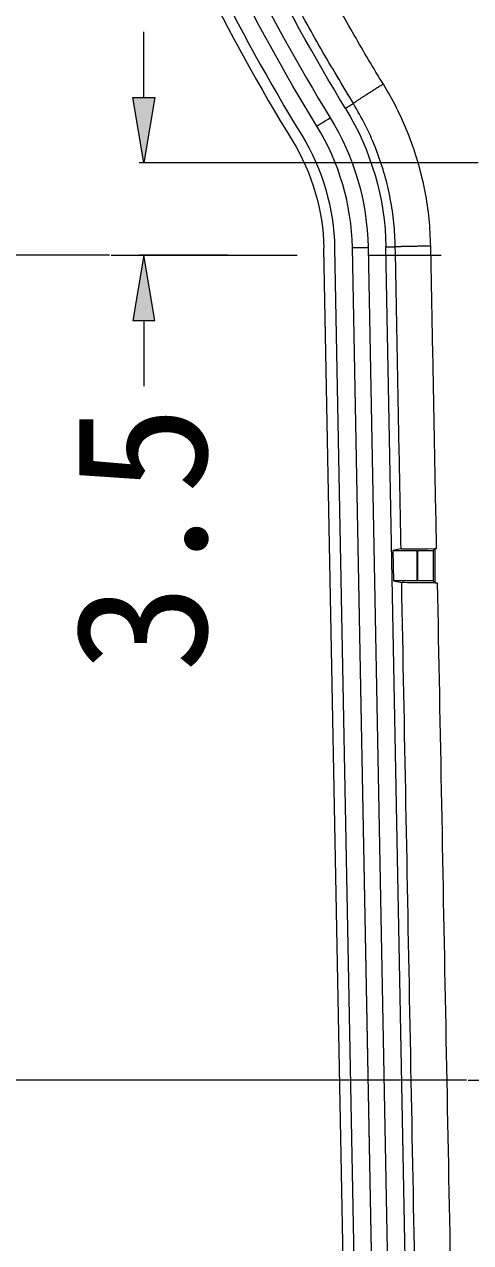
# Model space of a CAD drawing. Header units: inches. Extents: x 0 to 40, y 35.9 to 64.1.
# Drawn here: x 23.859 to 25.006, y 45.382 to 48.512 of the extents above; entities that cross this region are included whole.
import ezdxf

# ---------------------------------------------------------------- set-up
doc = ezdxf.new("R2010")
doc.units = ezdxf.units.IN
doc.header["$MEASUREMENT"] = 0
doc.linetypes.add('AI-Linetype-12', pattern=[1.032687, 0.478297, -0.184797, 0.184797, -0.184797])
doc.linetypes.add('AI-Linetype-40', pattern=[0.319717, 0.14808, -0.057213, 0.057213, -0.057213])
doc.layers.add('2', color=7, linetype='Continuous')

# ---------------------------------------------------------------- blocks, each defined once
blk = doc.blocks.new('block 1919')
at = {"layer": '2', "color": 80, "lineweight": 18, "true_color": 0x3fff00}
blk.add_lwpolyline([(24.7235, 42.9599), (24.6287, 47.9373)], dxfattribs=at)
blk = doc.blocks.new('block 1921')
at = {"layer": '2', "color": 80, "lineweight": 18, "true_color": 0x3fff00}
blk.add_lwpolyline([(24.7968, 42.9599), (24.702, 47.9387)], dxfattribs=at)
blk = doc.blocks.new('block 1927')
at = {"layer": '2', "color": 80, "lineweight": 18, "true_color": 0x3fff00}
blk.add_lwpolyline([(24.6564, 47.9378), (24.7513, 42.9599)], dxfattribs=at)
blk = doc.blocks.new('block 1957')
at = {"layer": '2', "color": 7, "lineweight": 18, "true_color": 0xffffff}
blk.add_lwpolyline([(24.8689, 47.0821), (24.8689, 47.1603)], dxfattribs=at)
blk = doc.blocks.new('block 2016')
at = {"layer": '2', "color": 7, "lineweight": 18, "true_color": 0xffffff}
blk.add_lwpolyline([(24.9097, 47.0825), (24.8695, 47.0825)], dxfattribs=at)
blk = doc.blocks.new('block 2036')
at = {"layer": '2', "color": 7, "lineweight": 18, "true_color": 0xffffff}
blk.add_lwpolyline([(24.9097, 47.1599), (24.9097, 47.0825)], dxfattribs=at)
blk = doc.blocks.new('block 2038')
at = {"layer": '2', "color": 7, "lineweight": 18, "true_color": 0xffffff}
blk.add_lwpolyline([(24.8689, 47.0821), (24.8074, 47.0821)], dxfattribs=at)
blk = doc.blocks.new('block 2045')
at = {"layer": '2', "color": 7, "lineweight": 18, "true_color": 0xffffff}
blk.add_lwpolyline([(24.8695, 47.1599), (24.9097, 47.1599)], dxfattribs=at)
blk = doc.blocks.new('block 2049')
at = {"layer": '2', "color": 7, "lineweight": 18, "true_color": 0xffffff}
blk.add_lwpolyline([(24.8074, 47.0821), (24.8288, 47.0778)], dxfattribs=at)
blk = doc.blocks.new('block 2050')
at = {"layer": '2', "color": 7, "lineweight": 18, "true_color": 0xffffff}
blk.add_lwpolyline([(24.806, 47.1603), (24.8689, 47.1603)], dxfattribs=at)
blk = doc.blocks.new('block 2059')
at = {"layer": '2', "color": 7, "lineweight": 18, "true_color": 0xffffff}
blk.add_lwpolyline([(24.9148, 47.0773), (24.9148, 47.165)], dxfattribs=at)
blk = doc.blocks.new('block 2071')
at = {"layer": '2', "color": 7, "lineweight": 18, "true_color": 0xffffff}
blk.add_lwpolyline([(24.8695, 47.0825), (24.8689, 47.0821)], dxfattribs=at)
blk = doc.blocks.new('block 2085')
at = {"layer": '2', "color": 7, "lineweight": 18, "true_color": 0xffffff}
blk.add_lwpolyline([(24.806, 47.1603), (24.8074, 47.0821)], dxfattribs=at)
blk = doc.blocks.new('block 2105')
at = {"layer": '2', "color": 7, "lineweight": 18, "true_color": 0xffffff}
blk.add_lwpolyline([(24.7423, 47.9395), (24.838, 42.9183)], dxfattribs=at)
blk = doc.blocks.new('block 2116')
at = {"layer": '2', "color": 7, "lineweight": 18, "true_color": 0xffffff}
blk.add_lwpolyline([(24.7976, 42.9176), (24.702, 47.9387)], dxfattribs=at)
blk = doc.blocks.new('block 2153')
at = {"layer": '2', "color": 7, "lineweight": 18, "true_color": 0xffffff}
blk.add_lwpolyline([(24.8841, 42.9192), (24.7884, 47.9404)], dxfattribs=at)
blk = doc.blocks.new('block 2154')
at = {"layer": '2', "color": 7, "lineweight": 18, "true_color": 0xffffff}
blk.add_lwpolyline([(24.8272, 47.1645), (24.806, 47.1603)], dxfattribs=at)
blk = doc.blocks.new('block 2156')
at = {"layer": '2', "color": 7, "lineweight": 18, "true_color": 0xffffff}
blk.add_lwpolyline([(24.8695, 47.1599), (24.8695, 47.0825)], dxfattribs=at)
blk = doc.blocks.new('block 2157')
at = {"layer": '2', "color": 7, "lineweight": 18, "true_color": 0xffffff}
blk.add_lwpolyline([(24.8689, 47.1603), (24.8695, 47.1599)], dxfattribs=at)
blk = doc.blocks.new('block 2162')
at = {"layer": '2', "color": 7, "lineweight": 18, "true_color": 0xffffff}
blk.add_lwpolyline([(24.9148, 47.0773), (24.9097, 47.0825)], dxfattribs=at)
blk = doc.blocks.new('block 2163')
at = {"layer": '2', "color": 7, "lineweight": 18, "true_color": 0xffffff}
blk.add_lwpolyline([(24.9097, 47.1599), (24.9148, 47.165)], dxfattribs=at)
blk = doc.blocks.new('block 2290')
at = {"layer": '2', "color": 80, "lineweight": 18, "true_color": 0x3fff00}
blk.add_open_spline([(24.1188, 49.0802), (24.2359, 48.7789), (24.3796, 48.4887), (24.5482, 48.213)], degree=3, dxfattribs=at)
blk = doc.blocks.new('block 2291')
at = {"layer": '2', "color": 80, "lineweight": 18, "true_color": 0x3fff00}
blk.add_open_spline([(24.5482, 48.213), (24.599, 48.1299), (24.6268, 48.0347), (24.6287, 47.9373)], degree=3, dxfattribs=at)
blk = doc.blocks.new('block 2292')
at = {"layer": '2', "color": 80, "lineweight": 18, "true_color": 0x3fff00}
blk.add_open_spline([(24.5719, 48.2275), (24.6253, 48.1402), (24.6545, 48.0402), (24.6564, 47.9378)], degree=3, dxfattribs=at)
blk = doc.blocks.new('block 2293')
at = {"layer": '2', "color": 80, "lineweight": 18, "true_color": 0x3fff00}
blk.add_open_spline([(24.1447, 49.0903), (24.2612, 48.7905), (24.4042, 48.5018), (24.5719, 48.2275)], degree=3, dxfattribs=at)
blk = doc.blocks.new('block 2328')
at = {"layer": '2', "color": 7, "lineweight": 18, "true_color": 0xffffff}
blk.add_open_spline([(24.6845, 48.2963), (24.7502, 48.189), (24.786, 48.0661), (24.7884, 47.9404)], degree=3, dxfattribs=at)
blk = doc.blocks.new('block 2353')
at = {"layer": '2', "color": 7, "lineweight": 18, "true_color": 0xffffff}
blk.add_open_spline([(24.6107, 48.2512), (24.4444, 48.5232), (24.3026, 48.8095), (24.1871, 49.1067)], degree=3, dxfattribs=at)
blk = doc.blocks.new('block 2355')
at = {"layer": '2', "color": 7, "lineweight": 18, "true_color": 0xffffff}
blk.add_open_spline([(24.6452, 48.2723), (24.7066, 48.172), (24.7401, 48.0571), (24.7423, 47.9395)], degree=3, dxfattribs=at)
blk = doc.blocks.new('block 2356')
at = {"layer": '2', "color": 7, "lineweight": 18, "true_color": 0xffffff}
blk.add_open_spline([(24.2248, 49.1213), (24.3394, 48.8264), (24.4801, 48.5423), (24.6452, 48.2723)], degree=3, dxfattribs=at)
blk = doc.blocks.new('block 2363')
at = {"layer": '2', "color": 7, "lineweight": 18, "true_color": 0xffffff}
blk.add_open_spline([(24.6845, 48.2963), (24.5208, 48.564), (24.3814, 48.8457), (24.2677, 49.1381)], degree=3, dxfattribs=at)
blk = doc.blocks.new('block 2402')
at = {"layer": '2', "color": 7, "lineweight": 18, "true_color": 0xffffff}
blk.add_open_spline([(24.702, 47.9387), (24.6999, 48.0492), (24.6684, 48.157), (24.6107, 48.2512)], degree=3, dxfattribs=at)
blk = doc.blocks.new('block 2410')
at = {"layer": '2', "color": 7, "lineweight": 18, "true_color": 0xffffff}
blk.add_open_spline([(24.8272, 47.1645), (24.8284, 47.1648), (24.8661, 47.165), (24.9148, 47.165)], degree=3, dxfattribs=at)
blk = doc.blocks.new('block 2427')
at = {"layer": '2', "color": 7, "lineweight": 18, "true_color": 0xffffff}
blk.add_open_spline([(24.6107, 48.2512), (24.6107, 48.2512), (24.6262, 48.2607), (24.6452, 48.2723)], degree=3, dxfattribs=at)
blk = doc.blocks.new('block 2440')
at = {"layer": '2', "color": 7, "lineweight": 18, "true_color": 0xffffff}
blk.add_open_spline([(24.9148, 47.0773), (24.8669, 47.0774), (24.8301, 47.0776), (24.8288, 47.0778)], degree=3, dxfattribs=at)
blk = doc.blocks.new('block 2553')
at = {"layer": '2', "color": 7, "lineweight": 18, "true_color": 0xffffff}
blk.add_lwpolyline([(24.8124, 47.9408), (24.812, 47.9486), (24.8116, 47.9563), (24.8113, 47.9641), (24.8109, 47.9718), (24.8104, 47.9796), (24.8099, 47.9873), (24.8092, 47.995), (24.8085, 48.0028), (24.8078, 48.0105), (24.8068, 48.0182), (24.8059, 48.0259), (24.8048, 48.0336), (24.8036, 48.0412), (24.8023, 48.0489), (24.8009, 48.0565), (24.7995, 48.0641), (24.798, 48.0718), (24.7964, 48.0793), (24.7948, 48.0869), (24.793, 48.0945), (24.7912, 48.102), (24.7893, 48.1096), (24.7873, 48.1171), (24.7853, 48.1245), (24.7831, 48.132), (24.7809, 48.1394), (24.7786, 48.1468), (24.7762, 48.1542), (24.7738, 48.1616), (24.7713, 48.1689), (24.7687, 48.1762), (24.766, 48.1835), (24.7632, 48.1908), (24.7604, 48.198), (24.7575, 48.2052), (24.7545, 48.2124), (24.7515, 48.2195), (24.7483, 48.2266), (24.7451, 48.2336), (24.7418, 48.2406), (24.7384, 48.2476), (24.7349, 48.2546), (24.7314, 48.2614), (24.7277, 48.2683), (24.724, 48.2751), (24.7202, 48.2818), (24.7164, 48.2886), (24.7126, 48.2953), (24.7087, 48.3021), (24.7048, 48.3088)], dxfattribs=at)
blk = doc.blocks.new('block 2569')
at = {"layer": '2', "color": 7, "lineweight": 18, "true_color": 0xffffff}
blk.add_open_spline([(24.7816, 48.3588), (24.7816, 48.3588), (24.7794, 48.3574), (24.7794, 48.3574), (24.7794, 48.3574), (24.7771, 48.356), (24.7771, 48.356), (24.7771, 48.356), (24.7748, 48.3546), (24.7748, 48.3546), (24.7748, 48.3546), (24.7725, 48.3532), (24.7725, 48.3532), (24.7725, 48.3532), (24.7702, 48.3518), (24.7702, 48.3518), (24.7702, 48.3518), (24.7679, 48.3504), (24.7679, 48.3504), (24.7679, 48.3504), (24.7656, 48.3489), (24.7656, 48.3489), (24.7656, 48.3489), (24.7633, 48.3475), (24.7633, 48.3475), (24.7633, 48.3475), (24.761, 48.3461), (24.761, 48.3461), (24.761, 48.3461), (24.7587, 48.3446), (24.7587, 48.3446), (24.7587, 48.3446), (24.7564, 48.3432), (24.7564, 48.3432), (24.7564, 48.3432), (24.7541, 48.3418), (24.7541, 48.3418), (24.7541, 48.3418), (24.7519, 48.3403), (24.7519, 48.3403), (24.7519, 48.3403), (24.7497, 48.3389), (24.7497, 48.3389), (24.7497, 48.3389), (24.7474, 48.3375), (24.7474, 48.3375), (24.7474, 48.3375), (24.7453, 48.3361), (24.7453, 48.3361), (24.7453, 48.3361), (24.7431, 48.3348), (24.7431, 48.3348), (24.7431, 48.3348), (24.741, 48.3334), (24.741, 48.3334), (24.741, 48.3334), (24.7389, 48.3321), (24.7389, 48.3321), (24.7389, 48.3321), (24.7368, 48.3308), (24.7368, 48.3308), (24.7368, 48.3308), (24.7348, 48.3295), (24.7348, 48.3295), (24.7348, 48.3295), (24.7329, 48.3282), (24.7329, 48.3282), (24.7329, 48.3282), (24.731, 48.327), (24.731, 48.327), (24.731, 48.327), (24.7291, 48.3258), (24.7291, 48.3258), (24.7291, 48.3258), (24.7273, 48.3246), (24.7273, 48.3246), (24.7273, 48.3246), (24.7256, 48.3235), (24.7256, 48.3235), (24.7256, 48.3235), (24.7239, 48.3224), (24.7239, 48.3224), (24.7239, 48.3224), (24.7223, 48.3213), (24.7223, 48.3213), (24.7223, 48.3213), (24.7208, 48.3203), (24.7208, 48.3203), (24.7208, 48.3203), (24.7193, 48.3194), (24.7193, 48.3194), (24.7193, 48.3194), (24.7179, 48.3184), (24.7179, 48.3184), (24.7179, 48.3184), (24.7166, 48.3175), (24.7166, 48.3175), (24.7166, 48.3175), (24.7153, 48.3167), (24.7153, 48.3167), (24.7153, 48.3167), (24.7142, 48.3159), (24.7142, 48.3159), (24.7142, 48.3159), (24.713, 48.3151), (24.713, 48.3151), (24.713, 48.3151), (24.712, 48.3144), (24.712, 48.3144), (24.712, 48.3144), (24.711, 48.3137), (24.711, 48.3137), (24.711, 48.3137), (24.7101, 48.3131), (24.7101, 48.3131), (24.7101, 48.3131), (24.7093, 48.3125), (24.7093, 48.3125), (24.7093, 48.3125), (24.7085, 48.3119), (24.7085, 48.3119), (24.7085, 48.3119), (24.7078, 48.3114), (24.7078, 48.3114), (24.7078, 48.3114), (24.7072, 48.311), (24.7072, 48.311), (24.7072, 48.311), (24.7067, 48.3105), (24.7067, 48.3105), (24.7067, 48.3105), (24.7062, 48.3102), (24.7062, 48.3102), (24.7062, 48.3102), (24.7058, 48.3098), (24.7058, 48.3098), (24.7058, 48.3098), (24.7055, 48.3095), (24.7055, 48.3095), (24.7055, 48.3095), (24.7052, 48.3093), (24.7052, 48.3093), (24.7052, 48.3093), (24.705, 48.3091), (24.705, 48.3091), (24.7049, 48.3089), (24.7048, 48.3088), (24.7048, 48.3088)], degree=3, knots=[0, 0, 0, 0, 1, 1, 1, 2, 2, 2, 3, 3, 3, 4, 4, 4, 5, 5, 5, 6, 6, 6, 7, 7, 7, 8, 8, 8, 9, 9, 9, 10, 10, 10, 11, 11, 11, 12, 12, 12, 13, 13, 13, 14, 14, 14, 15, 15, 15, 16, 16, 16, 17, 17, 17, 18, 18, 18, 19, 19, 19, 20, 20, 20, 21, 21, 21, 22, 22, 22, 23, 23, 23, 24, 24, 24, 25, 25, 25, 26, 26, 26, 27, 27, 27, 28, 28, 28, 29, 29, 29, 30, 30, 30, 31, 31, 31, 32, 32, 32, 33, 33, 33, 34, 34, 34, 35, 35, 35, 36, 36, 36, 37, 37, 37, 38, 38, 38, 39, 39, 39, 40, 40, 40, 41, 41, 41, 42, 42, 42, 43, 43, 43, 44, 44, 44, 45, 45, 45, 46, 46, 46, 47, 47, 47, 48, 48, 48, 49, 49, 49, 49], dxfattribs=at)
blk = doc.blocks.new('block 2611')
at = {"layer": '2', "color": 7, "lineweight": 18, "true_color": 0xffffff}
blk.add_open_spline([(24.9148, 47.0773), (24.9149, 47.0773), (24.915, 47.0773), (24.915, 47.0773), (24.9151, 47.0773), (24.9152, 47.0773), (24.9152, 47.0773), (24.9153, 47.0773), (24.9154, 47.0773), (24.9154, 47.0773), (24.9155, 47.0773), (24.9156, 47.0773), (24.9156, 47.0773), (24.9158, 47.0773), (24.9159, 47.0773), (24.9159, 47.0773), (24.916, 47.0773), (24.9161, 47.0773), (24.9161, 47.0773), (24.9162, 47.0773), (24.9163, 47.0773), (24.9163, 47.0773), (24.9164, 47.0773), (24.9165, 47.0773), (24.9165, 47.0773), (24.9166, 47.0773), (24.9167, 47.0773), (24.9167, 47.0773), (24.9168, 47.0773), (24.9169, 47.0773), (24.9169, 47.0773), (24.917, 47.0773), (24.9171, 47.0773), (24.9171, 47.0773), (24.9172, 47.0773), (24.9173, 47.0773), (24.9173, 47.0773), (24.9174, 47.0773), (24.9175, 47.0773), (24.9175, 47.0773), (24.9177, 47.0773), (24.9178, 47.0773), (24.9178, 47.0773), (24.9179, 47.0773), (24.918, 47.0773), (24.918, 47.0773), (24.9181, 47.0773), (24.9182, 47.0773), (24.9182, 47.0773), (24.9183, 47.0773), (24.9184, 47.0773), (24.9184, 47.0773), (24.9185, 47.0773), (24.9186, 47.0773), (24.9186, 47.0773), (24.9187, 47.0773), (24.9188, 47.0773), (24.9188, 47.0773), (24.9189, 47.0773), (24.919, 47.0773), (24.919, 47.0773), (24.9191, 47.0773), (24.9192, 47.0773), (24.9192, 47.0773), (24.9193, 47.0773), (24.9194, 47.0773), (24.9194, 47.0773), (24.9195, 47.0773), (24.9197, 47.0773), (24.9197, 47.0773), (24.9198, 47.0773), (24.9199, 47.0773), (24.9199, 47.0773), (24.92, 47.0773), (24.9201, 47.0773), (24.9201, 47.0773)], degree=3, knots=[0, 0, 0, 0, 1, 1, 1, 2, 2, 2, 3, 3, 3, 4, 4, 4, 5, 5, 5, 6, 6, 6, 7, 7, 7, 8, 8, 8, 9, 9, 9, 10, 10, 10, 11, 11, 11, 12, 12, 12, 13, 13, 13, 14, 14, 14, 15, 15, 15, 16, 16, 16, 17, 17, 17, 18, 18, 18, 19, 19, 19, 20, 20, 20, 21, 21, 21, 22, 22, 22, 23, 23, 23, 24, 24, 24, 25, 25, 25, 25], dxfattribs=at)
blk = doc.blocks.new('block 2646')
at = {"layer": '2', "color": 7, "lineweight": 18, "true_color": 0xffffff}
blk.add_lwpolyline([(24.7884, 47.9404), (24.7889, 47.9404), (24.7894, 47.9404), (24.7898, 47.9404), (24.7903, 47.9404), (24.7908, 47.9404), (24.7913, 47.9404), (24.7918, 47.9404), (24.7923, 47.9404), (24.7927, 47.9404), (24.7932, 47.9404), (24.7937, 47.9405), (24.7941, 47.9405), (24.7946, 47.9405), (24.7951, 47.9405), (24.7956, 47.9405), (24.7961, 47.9405), (24.7966, 47.9405), (24.797, 47.9405), (24.7975, 47.9405), (24.798, 47.9405), (24.7985, 47.9405), (24.799, 47.9406), (24.7995, 47.9406), (24.7999, 47.9406), (24.8004, 47.9406), (24.8009, 47.9406), (24.8013, 47.9406), (24.8018, 47.9406), (24.8023, 47.9406), (24.8028, 47.9406), (24.8033, 47.9406), (24.8038, 47.9406), (24.8042, 47.9407), (24.8047, 47.9407), (24.8052, 47.9407), (24.8057, 47.9407), (24.8061, 47.9407), (24.8066, 47.9407), (24.8071, 47.9407), (24.8076, 47.9407), (24.8081, 47.9407), (24.8085, 47.9407), (24.809, 47.9407), (24.8095, 47.9408), (24.81, 47.9408), (24.8104, 47.9408), (24.8109, 47.9408), (24.8114, 47.9408), (24.8119, 47.9408), (24.8124, 47.9408)], dxfattribs=at)
blk = doc.blocks.new('block 2647')
at = {"layer": '2', "color": 7, "lineweight": 18, "true_color": 0xffffff}
blk.add_lwpolyline([(24.8272, 47.1645), (24.8269, 47.1801), (24.8266, 47.1956), (24.8263, 47.2111), (24.826, 47.2266), (24.8257, 47.2422), (24.8254, 47.2577), (24.8251, 47.2732), (24.8248, 47.2888), (24.8245, 47.3043), (24.8242, 47.3198), (24.8239, 47.3353), (24.8236, 47.3508), (24.8233, 47.3664), (24.823, 47.3819), (24.8227, 47.3974), (24.8224, 47.413), (24.8222, 47.4285), (24.8218, 47.444), (24.8215, 47.4595), (24.8213, 47.4751), (24.8209, 47.4906), (24.8207, 47.5061), (24.8204, 47.5216), (24.8201, 47.5372), (24.8198, 47.5527), (24.8195, 47.5682), (24.8192, 47.5837), (24.8189, 47.5993), (24.8186, 47.6148), (24.8183, 47.6303), (24.818, 47.6458), (24.8177, 47.6614), (24.8174, 47.6769), (24.8171, 47.6924), (24.8168, 47.7079), (24.8165, 47.7235), (24.8162, 47.739), (24.8159, 47.7545), (24.8156, 47.77), (24.8153, 47.7856), (24.815, 47.8011), (24.8147, 47.8166), (24.8144, 47.8322), (24.8142, 47.8477), (24.8139, 47.8632), (24.8136, 47.8787), (24.8133, 47.8942), (24.813, 47.9098), (24.8127, 47.9253), (24.8124, 47.9408)], dxfattribs=at)
blk = doc.blocks.new('block 2649')
at = {"layer": '2', "color": 7, "lineweight": 18, "true_color": 0xffffff}
blk.add_lwpolyline([(24.7816, 48.3588), (24.7768, 48.3666), (24.7721, 48.3744), (24.7673, 48.3822), (24.7626, 48.39), (24.7578, 48.3979), (24.7531, 48.4057), (24.7484, 48.4135), (24.7438, 48.4214), (24.7391, 48.4293), (24.7344, 48.4371), (24.7298, 48.445), (24.7252, 48.4529), (24.7206, 48.4608), (24.716, 48.4687), (24.7114, 48.4766), (24.7068, 48.4845), (24.7023, 48.4924), (24.6977, 48.5004), (24.6932, 48.5083), (24.6887, 48.5163), (24.6842, 48.5242), (24.6797, 48.5322), (24.6753, 48.5402), (24.6708, 48.5481), (24.6663, 48.5561), (24.6619, 48.5641), (24.6575, 48.5722), (24.6531, 48.5802), (24.6487, 48.5882), (24.6444, 48.5962), (24.64, 48.6042), (24.6357, 48.6123), (24.6313, 48.6204), (24.627, 48.6284), (24.6227, 48.6365), (24.6184, 48.6445), (24.6142, 48.6526), (24.6099, 48.6607), (24.6057, 48.6688), (24.6015, 48.6769), (24.5972, 48.6851), (24.593, 48.6932), (24.5889, 48.7013), (24.5847, 48.7094), (24.5805, 48.7176), (24.5764, 48.7257), (24.5723, 48.7339), (24.5681, 48.742), (24.564, 48.7502), (24.56, 48.7584)], dxfattribs=at)
blk = doc.blocks.new('block 2655')
at = {"layer": '2', "color": 7, "lineweight": 18, "true_color": 0xffffff}
blk.add_lwpolyline([(24.8628, 45.2974), (24.8621, 45.333), (24.8614, 45.3686), (24.8607, 45.4042), (24.8601, 45.4398), (24.8594, 45.4755), (24.8587, 45.5111), (24.858, 45.5467), (24.8574, 45.5823), (24.8567, 45.6179), (24.856, 45.6535), (24.8553, 45.6891), (24.8546, 45.7247), (24.854, 45.7603), (24.8533, 45.7959), (24.8526, 45.8315), (24.8519, 45.8671), (24.8512, 45.9028), (24.8506, 45.9384), (24.8499, 45.974), (24.8492, 46.0096), (24.8485, 46.0452), (24.8479, 46.0808), (24.8472, 46.1164), (24.8465, 46.152), (24.8458, 46.1876), (24.8451, 46.2232), (24.8444, 46.2588), (24.8438, 46.2944), (24.8431, 46.3301), (24.8424, 46.3656), (24.8417, 46.4013), (24.8411, 46.4369), (24.8404, 46.4725), (24.8397, 46.5081), (24.839, 46.5437), (24.8383, 46.5793), (24.8377, 46.6149), (24.837, 46.6505), (24.8363, 46.6861), (24.8356, 46.7217), (24.8349, 46.7574), (24.8342, 46.7929), (24.8336, 46.8286), (24.8329, 46.8642), (24.8322, 46.8998), (24.8316, 46.9354), (24.8309, 46.971), (24.8302, 47.0066), (24.8295, 47.0422), (24.8288, 47.0778)], dxfattribs=at)
blk = doc.blocks.new('block 2677')
at = {"layer": '2', "color": 7, "lineweight": 18, "true_color": 0xffffff}
blk.add_lwpolyline([(24.9201, 47.0773), (24.9208, 47.0417), (24.9214, 47.0062), (24.9221, 46.9706), (24.9228, 46.935), (24.9235, 46.8994), (24.9242, 46.8638), (24.9249, 46.8282), (24.9255, 46.7926), (24.9262, 46.757), (24.9269, 46.7215), (24.9275, 46.6859), (24.9282, 46.6503), (24.9289, 46.6147), (24.9296, 46.5791), (24.9303, 46.5435), (24.931, 46.5079), (24.9316, 46.4723), (24.9323, 46.4367), (24.933, 46.4012), (24.9337, 46.3655), (24.9344, 46.33), (24.935, 46.2944), (24.9357, 46.2588), (24.9364, 46.2232), (24.937, 46.1876), (24.9377, 46.152), (24.9384, 46.1164), (24.9391, 46.0808), (24.9398, 46.0453), (24.9405, 46.0097), (24.9411, 45.9741), (24.9418, 45.9385), (24.9425, 45.9029), (24.9432, 45.8673), (24.9439, 45.8317), (24.9445, 45.7961), (24.9452, 45.7605), (24.9459, 45.725), (24.9466, 45.6894), (24.9472, 45.6538), (24.9479, 45.6182), (24.9486, 45.5826), (24.9493, 45.547), (24.95, 45.5114), (24.9507, 45.4758), (24.9513, 45.4403), (24.952, 45.4047), (24.9527, 45.3691), (24.9534, 45.3335), (24.954, 45.2979)], dxfattribs=at)
blk = doc.blocks.new('block 2678')
at = {"layer": '2', "color": 7, "lineweight": 18, "true_color": 0xffffff}
blk.add_lwpolyline([(24.9035, 47.9426), (24.9031, 47.9514), (24.9027, 47.9602), (24.9023, 47.969), (24.9019, 47.9777), (24.9013, 47.9865), (24.9007, 47.9952), (24.9, 48.004), (24.8992, 48.0127), (24.8983, 48.0214), (24.8973, 48.0301), (24.8961, 48.0389), (24.8948, 48.0475), (24.8935, 48.0562), (24.8921, 48.0649), (24.8905, 48.0735), (24.8889, 48.0822), (24.8872, 48.0908), (24.8854, 48.0994), (24.8835, 48.1079), (24.8816, 48.1165), (24.8795, 48.125), (24.8774, 48.1335), (24.8751, 48.142), (24.8728, 48.1505), (24.8704, 48.1589), (24.8679, 48.1673), (24.8653, 48.1757), (24.8626, 48.184), (24.8598, 48.1924), (24.8569, 48.2007), (24.854, 48.2089), (24.8509, 48.2171), (24.8478, 48.2253), (24.8445, 48.2335), (24.8412, 48.2416), (24.8379, 48.2497), (24.8344, 48.2578), (24.8308, 48.2658), (24.8272, 48.2738), (24.8235, 48.2818), (24.8197, 48.2897), (24.8158, 48.2975), (24.8118, 48.3053), (24.8077, 48.3131), (24.8034, 48.3208), (24.7992, 48.3284), (24.7948, 48.3361), (24.7905, 48.3436), (24.786, 48.3512), (24.7816, 48.3588)], dxfattribs=at)
blk = doc.blocks.new('block 2707')
at = {"layer": '2', "color": 7, "lineweight": 18, "true_color": 0xffffff}
blk.add_open_spline([(24.702, 47.9387), (24.7021, 47.9387), (24.7022, 47.9387), (24.7022, 47.9387), (24.7023, 47.9387), (24.7025, 47.9387), (24.7025, 47.9387), (24.7025, 47.9387), (24.7027, 47.9387), (24.7027, 47.9387), (24.7027, 47.9387), (24.703, 47.9387), (24.703, 47.9387), (24.703, 47.9387), (24.7034, 47.9387), (24.7034, 47.9387), (24.7034, 47.9387), (24.7037, 47.9387), (24.7037, 47.9387), (24.7037, 47.9387), (24.7041, 47.9388), (24.7041, 47.9388), (24.7041, 47.9388), (24.7046, 47.9388), (24.7046, 47.9388), (24.7046, 47.9388), (24.705, 47.9388), (24.705, 47.9388), (24.705, 47.9388), (24.7055, 47.9388), (24.7055, 47.9388), (24.7055, 47.9388), (24.7061, 47.9388), (24.7061, 47.9388), (24.7061, 47.9388), (24.7067, 47.9388), (24.7067, 47.9388), (24.7067, 47.9388), (24.7073, 47.9388), (24.7073, 47.9388), (24.7073, 47.9388), (24.7079, 47.9388), (24.7079, 47.9388), (24.7079, 47.9388), (24.7086, 47.9388), (24.7086, 47.9388), (24.7086, 47.9388), (24.7093, 47.9388), (24.7093, 47.9388), (24.7093, 47.9388), (24.7101, 47.9389), (24.7101, 47.9389), (24.7101, 47.9389), (24.7108, 47.9389), (24.7108, 47.9389), (24.7108, 47.9389), (24.7116, 47.9389), (24.7116, 47.9389), (24.7116, 47.9389), (24.7125, 47.9389), (24.7125, 47.9389), (24.7125, 47.9389), (24.7133, 47.9389), (24.7133, 47.9389), (24.7133, 47.9389), (24.7142, 47.939), (24.7142, 47.939), (24.7142, 47.939), (24.7151, 47.939), (24.7151, 47.939), (24.7151, 47.939), (24.716, 47.939), (24.716, 47.939), (24.716, 47.939), (24.717, 47.939), (24.717, 47.939), (24.717, 47.939), (24.718, 47.939), (24.718, 47.939), (24.718, 47.939), (24.719, 47.9391), (24.719, 47.9391), (24.719, 47.9391), (24.72, 47.9391), (24.72, 47.9391), (24.72, 47.9391), (24.721, 47.9391), (24.721, 47.9391), (24.721, 47.9391), (24.7221, 47.9391), (24.7221, 47.9391), (24.7221, 47.9391), (24.7232, 47.9391), (24.7232, 47.9391), (24.7232, 47.9391), (24.7243, 47.9392), (24.7243, 47.9392), (24.7243, 47.9392), (24.7254, 47.9392), (24.7254, 47.9392), (24.7254, 47.9392), (24.7265, 47.9392), (24.7265, 47.9392), (24.7265, 47.9392), (24.7277, 47.9392), (24.7277, 47.9392), (24.7277, 47.9392), (24.7288, 47.9392), (24.7288, 47.9392), (24.7288, 47.9392), (24.73, 47.9393), (24.73, 47.9393), (24.73, 47.9393), (24.7312, 47.9393), (24.7312, 47.9393), (24.7312, 47.9393), (24.7324, 47.9393), (24.7324, 47.9393), (24.7324, 47.9393), (24.7336, 47.9393), (24.7336, 47.9393), (24.7336, 47.9393), (24.7348, 47.9393), (24.7348, 47.9393), (24.7348, 47.9393), (24.7361, 47.9394), (24.7361, 47.9394), (24.7361, 47.9394), (24.7373, 47.9394), (24.7373, 47.9394), (24.7373, 47.9394), (24.7385, 47.9394), (24.7385, 47.9394), (24.7385, 47.9394), (24.7398, 47.9394), (24.7398, 47.9394), (24.7398, 47.9394), (24.7411, 47.9395), (24.7411, 47.9395), (24.7411, 47.9395), (24.7423, 47.9395), (24.7423, 47.9395)], degree=3, knots=[0, 0, 0, 0, 1, 1, 1, 2, 2, 2, 3, 3, 3, 4, 4, 4, 5, 5, 5, 6, 6, 6, 7, 7, 7, 8, 8, 8, 9, 9, 9, 10, 10, 10, 11, 11, 11, 12, 12, 12, 13, 13, 13, 14, 14, 14, 15, 15, 15, 16, 16, 16, 17, 17, 17, 18, 18, 18, 19, 19, 19, 20, 20, 20, 21, 21, 21, 22, 22, 22, 23, 23, 23, 24, 24, 24, 25, 25, 25, 26, 26, 26, 27, 27, 27, 28, 28, 28, 29, 29, 29, 30, 30, 30, 31, 31, 31, 32, 32, 32, 33, 33, 33, 34, 34, 34, 35, 35, 35, 36, 36, 36, 37, 37, 37, 38, 38, 38, 39, 39, 39, 40, 40, 40, 41, 41, 41, 42, 42, 42, 43, 43, 43, 44, 44, 44, 45, 45, 45, 46, 46, 46, 47, 47, 47, 47], dxfattribs=at)
blk = doc.blocks.new('block 2741')
at = {"layer": '2', "color": 7, "lineweight": 18, "true_color": 0xffffff}
blk.add_open_spline([(24.9148, 47.165), (24.9149, 47.165), (24.915, 47.165), (24.915, 47.165), (24.9151, 47.165), (24.9152, 47.165), (24.9152, 47.165), (24.9154, 47.165), (24.9154, 47.165), (24.9154, 47.165), (24.9156, 47.165), (24.9157, 47.165), (24.9157, 47.165), (24.9158, 47.165), (24.9159, 47.165), (24.9159, 47.165), (24.916, 47.165), (24.9161, 47.165), (24.9161, 47.165), (24.9162, 47.165), (24.9163, 47.165), (24.9163, 47.165), (24.9164, 47.165), (24.9165, 47.165), (24.9165, 47.165), (24.9167, 47.165), (24.9167, 47.165), (24.9167, 47.165), (24.9169, 47.165), (24.9169, 47.165), (24.9169, 47.165), (24.9171, 47.165), (24.9172, 47.165), (24.9172, 47.165), (24.9173, 47.165), (24.9174, 47.165), (24.9174, 47.165), (24.9175, 47.165), (24.9176, 47.165), (24.9176, 47.165), (24.9177, 47.165), (24.9178, 47.165), (24.9178, 47.165), (24.918, 47.165), (24.918, 47.165), (24.918, 47.165), (24.9182, 47.165), (24.9182, 47.165), (24.9182, 47.165)], degree=3, knots=[0, 0, 0, 0, 1, 1, 1, 2, 2, 2, 3, 3, 3, 4, 4, 4, 5, 5, 5, 6, 6, 6, 7, 7, 7, 8, 8, 8, 9, 9, 9, 10, 10, 10, 11, 11, 11, 12, 12, 12, 13, 13, 13, 14, 14, 14, 15, 15, 15, 16, 16, 16, 16], dxfattribs=at)
blk = doc.blocks.new('block 2742')
at = {"layer": '2', "color": 7, "lineweight": 18, "true_color": 0xffffff}
blk.add_lwpolyline([(24.9184, 47.165), (24.9181, 47.1806), (24.9178, 47.1962), (24.9175, 47.2117), (24.9172, 47.2272), (24.9169, 47.2428), (24.9166, 47.2583), (24.9163, 47.2739), (24.916, 47.2894), (24.9157, 47.305), (24.9154, 47.3206), (24.9151, 47.3361), (24.9148, 47.3517), (24.9145, 47.3672), (24.9142, 47.3828), (24.9139, 47.3983), (24.9136, 47.4139), (24.9133, 47.4294), (24.913, 47.445), (24.9127, 47.4605), (24.9125, 47.4761), (24.9121, 47.4916), (24.9118, 47.5072), (24.9116, 47.5227), (24.9112, 47.5383), (24.9109, 47.5538), (24.9107, 47.5694), (24.9103, 47.5849), (24.9101, 47.6005), (24.9098, 47.616), (24.9095, 47.6316), (24.9092, 47.6472), (24.9089, 47.6627), (24.9086, 47.6783), (24.9083, 47.6938), (24.908, 47.7094), (24.9077, 47.7249), (24.9074, 47.7405), (24.9071, 47.756), (24.9068, 47.7716), (24.9065, 47.7871), (24.9062, 47.8027), (24.9059, 47.8182), (24.9056, 47.8338), (24.9053, 47.8493), (24.905, 47.8649), (24.9047, 47.8805), (24.9044, 47.896), (24.9041, 47.9116), (24.9038, 47.9271), (24.9035, 47.9426)], dxfattribs=at)
blk = doc.blocks.new('block 2746')
at = {"layer": '2', "color": 7, "lineweight": 18, "true_color": 0xffffff}
blk.add_lwpolyline([(24.7048, 48.3088), (24.6995, 48.3176), (24.6943, 48.3264), (24.689, 48.3352), (24.6837, 48.3441), (24.6785, 48.3529), (24.6732, 48.3617), (24.668, 48.3706), (24.6627, 48.3794), (24.6575, 48.3882), (24.6523, 48.3971), (24.6471, 48.4059), (24.6419, 48.4148), (24.6367, 48.4236), (24.6315, 48.4325), (24.6264, 48.4414), (24.6212, 48.4503), (24.6161, 48.4592), (24.611, 48.4682), (24.6059, 48.4771), (24.6009, 48.486), (24.5958, 48.495), (24.5909, 48.5039), (24.5859, 48.5129), (24.5809, 48.5219), (24.5759, 48.5309), (24.571, 48.5399), (24.5661, 48.549), (24.5612, 48.558), (24.5564, 48.5671), (24.5515, 48.5761), (24.5467, 48.5852), (24.5419, 48.5943), (24.5371, 48.6034), (24.5324, 48.6125), (24.5276, 48.6216), (24.5229, 48.6307), (24.5182, 48.6399), (24.5135, 48.649), (24.5089, 48.6581), (24.5042, 48.6673), (24.4996, 48.6765), (24.495, 48.6857), (24.4904, 48.6948), (24.4858, 48.704), (24.4812, 48.7132), (24.4766, 48.7224), (24.472, 48.7316), (24.4674, 48.7408), (24.4629, 48.75), (24.4583, 48.7592)], dxfattribs=at)
blk = doc.blocks.new('block 2754')
at = {"layer": '2', "color": 7, "lineweight": 18, "true_color": 0xffffff}
blk.add_lwpolyline([(24.7048, 48.3088), (24.7044, 48.3085), (24.704, 48.3083), (24.7036, 48.308), (24.7032, 48.3078), (24.7028, 48.3075), (24.7024, 48.3073), (24.702, 48.307), (24.7016, 48.3068), (24.7012, 48.3065), (24.7007, 48.3063), (24.7003, 48.306), (24.7, 48.3058), (24.6995, 48.3055), (24.6991, 48.3053), (24.6987, 48.3051), (24.6983, 48.3048), (24.6979, 48.3045), (24.6975, 48.3043), (24.6971, 48.3041), (24.6967, 48.3038), (24.6963, 48.3035), (24.6959, 48.3033), (24.6955, 48.3031), (24.6951, 48.3028), (24.6947, 48.3026), (24.6942, 48.3023), (24.6939, 48.3021), (24.6934, 48.3018), (24.693, 48.3016), (24.6926, 48.3013), (24.6922, 48.3011), (24.6918, 48.3008), (24.6914, 48.3006), (24.691, 48.3003), (24.6906, 48.3001), (24.6902, 48.2998), (24.6898, 48.2996), (24.6894, 48.2993), (24.689, 48.2991), (24.6886, 48.2988), (24.6882, 48.2986), (24.6878, 48.2983), (24.6873, 48.2981), (24.6869, 48.2978), (24.6865, 48.2976), (24.6861, 48.2973), (24.6857, 48.2971), (24.6853, 48.2969), (24.6849, 48.2966), (24.6845, 48.2963)], dxfattribs=at)
blk = doc.blocks.new('block 2765')
at = {"layer": '2', "color": 7, "lineweight": 18, "true_color": 0xffffff}
blk.add_open_spline([(24.9035, 47.9426), (24.9035, 47.9426), (24.9007, 47.9426), (24.9007, 47.9426), (24.9007, 47.9426), (24.8978, 47.9425), (24.8978, 47.9425), (24.8978, 47.9425), (24.895, 47.9425), (24.895, 47.9425), (24.895, 47.9425), (24.8922, 47.9424), (24.8922, 47.9424), (24.8922, 47.9424), (24.8893, 47.9424), (24.8893, 47.9424), (24.8893, 47.9424), (24.8865, 47.9423), (24.8865, 47.9423), (24.8865, 47.9423), (24.8838, 47.9423), (24.8838, 47.9423), (24.8838, 47.9423), (24.881, 47.9422), (24.881, 47.9422), (24.881, 47.9422), (24.8783, 47.9422), (24.8783, 47.9422), (24.8783, 47.9422), (24.8756, 47.9421), (24.8756, 47.9421), (24.8756, 47.9421), (24.8729, 47.9421), (24.8729, 47.9421), (24.8729, 47.9421), (24.8702, 47.942), (24.8702, 47.942), (24.8702, 47.942), (24.8676, 47.9419), (24.8676, 47.9419), (24.8676, 47.9419), (24.865, 47.9419), (24.865, 47.9419), (24.865, 47.9419), (24.8625, 47.9418), (24.8625, 47.9418), (24.8625, 47.9418), (24.86, 47.9418), (24.86, 47.9418), (24.86, 47.9418), (24.8576, 47.9417), (24.8576, 47.9417), (24.8576, 47.9417), (24.8552, 47.9417), (24.8552, 47.9417), (24.8552, 47.9417), (24.8528, 47.9417), (24.8528, 47.9417), (24.8528, 47.9417), (24.8505, 47.9416), (24.8505, 47.9416), (24.8505, 47.9416), (24.8482, 47.9416), (24.8482, 47.9416), (24.8482, 47.9416), (24.846, 47.9415), (24.846, 47.9415), (24.846, 47.9415), (24.8438, 47.9415), (24.8438, 47.9415), (24.8438, 47.9415), (24.8418, 47.9414), (24.8418, 47.9414), (24.8418, 47.9414), (24.8397, 47.9414), (24.8397, 47.9414), (24.8397, 47.9414), (24.8377, 47.9414), (24.8377, 47.9414), (24.8377, 47.9414), (24.8358, 47.9413), (24.8358, 47.9413), (24.8358, 47.9413), (24.834, 47.9413), (24.834, 47.9413), (24.834, 47.9413), (24.8322, 47.9413), (24.8322, 47.9413), (24.8322, 47.9413), (24.8305, 47.9412), (24.8305, 47.9412), (24.8305, 47.9412), (24.8289, 47.9412), (24.8289, 47.9412), (24.8289, 47.9412), (24.8273, 47.9412), (24.8273, 47.9412), (24.8273, 47.9412), (24.8258, 47.9411), (24.8258, 47.9411), (24.8258, 47.9411), (24.8244, 47.9411), (24.8244, 47.9411), (24.8244, 47.9411), (24.823, 47.9411), (24.823, 47.9411), (24.823, 47.9411), (24.8218, 47.9411), (24.8218, 47.9411), (24.8218, 47.9411), (24.8206, 47.941), (24.8206, 47.941), (24.8206, 47.941), (24.8195, 47.941), (24.8195, 47.941), (24.8195, 47.941), (24.8184, 47.941), (24.8184, 47.941), (24.8184, 47.941), (24.8175, 47.9409), (24.8175, 47.9409), (24.8175, 47.9409), (24.8166, 47.9409), (24.8166, 47.9409), (24.8166, 47.9409), (24.8158, 47.9409), (24.8158, 47.9409), (24.8158, 47.9409), (24.8151, 47.9409), (24.8151, 47.9409), (24.8151, 47.9409), (24.8144, 47.9409), (24.8144, 47.9409), (24.8144, 47.9409), (24.8139, 47.9408), (24.8139, 47.9408), (24.8139, 47.9408), (24.8134, 47.9408), (24.8134, 47.9408), (24.8134, 47.9408), (24.813, 47.9408), (24.813, 47.9408), (24.813, 47.9408), (24.8127, 47.9408), (24.8127, 47.9408), (24.8127, 47.9408), (24.8125, 47.9408), (24.8125, 47.9408)], degree=3, knots=[0, 0, 0, 0, 1, 1, 1, 2, 2, 2, 3, 3, 3, 4, 4, 4, 5, 5, 5, 6, 6, 6, 7, 7, 7, 8, 8, 8, 9, 9, 9, 10, 10, 10, 11, 11, 11, 12, 12, 12, 13, 13, 13, 14, 14, 14, 15, 15, 15, 16, 16, 16, 17, 17, 17, 18, 18, 18, 19, 19, 19, 20, 20, 20, 21, 21, 21, 22, 22, 22, 23, 23, 23, 24, 24, 24, 25, 25, 25, 26, 26, 26, 27, 27, 27, 28, 28, 28, 29, 29, 29, 30, 30, 30, 31, 31, 31, 32, 32, 32, 33, 33, 33, 34, 34, 34, 35, 35, 35, 36, 36, 36, 37, 37, 37, 38, 38, 38, 39, 39, 39, 40, 40, 40, 41, 41, 41, 42, 42, 42, 43, 43, 43, 44, 44, 44, 45, 45, 45, 46, 46, 46, 47, 47, 47, 48, 48, 48, 49, 49, 49, 49], dxfattribs=at)
blk = doc.blocks.new('block 3297')
at = {"layer": '2', "color": 1, "linetype": 'AI-Linetype-12', "lineweight": 18, "true_color": 0xff0000}
blk.add_lwpolyline([(24.0823, 47.9193), (29.5174, 47.9193)], dxfattribs=at)
blk = doc.blocks.new('block 3325')
at = {"layer": '2', "color": 1, "linetype": 'AI-Linetype-40', "lineweight": 18, "true_color": 0xff0000}
blk.add_lwpolyline([(24.9993, 45.7989), (25.3695, 45.7989)], dxfattribs=at)
blk = doc.blocks.new('block 3558')
at = {"color": 5, "lineweight": 18, "true_color": 0x0000ff}
blk.add_lwpolyline([(24.078, 47.9193), (22.4447, 47.9193)], dxfattribs=at)
blk = doc.blocks.new('block 3559')
at = {"color": 5, "lineweight": 18, "true_color": 0x0000ff}
blk.add_lwpolyline([(23.7181, 48.7965), (22.4447, 48.7965)], dxfattribs=at)
blk = doc.blocks.new('block 3560')
at = {"color": 5, "lineweight": 18, "true_color": 0x0000ff}
blk.add_lwpolyline([(22.4568, 48.0876), (22.4568, 48.1275)], dxfattribs=at)
blk = doc.blocks.new('block 3561')
at = {"color": 5, "lineweight": 18, "true_color": 0x0000ff}
blk.add_lwpolyline([(22.4568, 48.6282), (22.4568, 48.5884)], dxfattribs=at)
blk = doc.blocks.new('block 3562')
at = {"true_color": 0x0000ff}
h = blk.add_hatch(color=5, dxfattribs=at)
h.dxf.hatch_style = 2
h.paths.add_polyline_path([(22.4288, 48.0876), (22.4849, 48.0876), (22.4568, 47.9193)])
at = {"lineweight": 0}
blk.add_lwpolyline([(22.4288, 48.0876), (22.4849, 48.0876), (22.4568, 47.9193), (22.4288, 48.0876)], dxfattribs=at)
blk = doc.blocks.new('block 3563')
at = {"true_color": 0x0000ff}
h = blk.add_hatch(color=5, dxfattribs=at)
h.dxf.hatch_style = 2
h.paths.add_polyline_path([(22.4288, 48.6282), (22.4849, 48.6282), (22.4568, 48.7965)])
at = {"lineweight": 0}
blk.add_lwpolyline([(22.4288, 48.6282), (22.4849, 48.6282), (22.4568, 48.7965), (22.4288, 48.6282)], dxfattribs=at)
blk = doc.blocks.new('block 3564')
at = {"color": 4, "true_color": 0x00ffff, "insert": (22.6234, 48.0769), "char_height": 0.336544, "attachment_point": 7, "rotation": 90}
blk.add_mtext('\\fTxt|b0|i0|c0|p34;\\W1;13', dxfattribs=at)
blk = doc.blocks.new('block 3565')
at = {"lineweight": 0}
blk.add_lwpolyline([(24.0823, 47.9193), (24.0823, 47.9193)], dxfattribs=at)
blk = doc.blocks.new('block 3566')
at = {"lineweight": 0}
blk.add_lwpolyline([(23.7223, 48.7965), (23.7223, 48.7965)], dxfattribs=at)
blk = doc.blocks.new('block 3567')
at = {"lineweight": 0}
blk.add_lwpolyline([(22.4568, 48.7965), (22.4568, 48.7965)], dxfattribs=at)
blk = doc.blocks.new('block 3557')
for name in ['block 3563', 'block 3559', 'block 3567', 'block 3566', 'block 3561', 'block 3564', 'block 3560', 'block 3562', 'block 3558', 'block 3565']:
    blk.add_blockref(name, (0, 0))
blk = doc.blocks.new('block 3569')
at = {"color": 5, "lineweight": 18, "true_color": 0x0000ff}
blk.add_lwpolyline([(25.0255, 48.1567), (24.1544, 48.1567)], dxfattribs=at)
blk = doc.blocks.new('block 3570')
at = {"color": 5, "lineweight": 18, "true_color": 0x0000ff}
blk.add_lwpolyline([(24.3811, 47.9193), (24.1544, 47.9193)], dxfattribs=at)
blk = doc.blocks.new('block 3571')
at = {"color": 5, "lineweight": 18, "true_color": 0x0000ff}
blk.add_lwpolyline([(24.1666, 48.3249), (24.1666, 48.4932)], dxfattribs=at)
blk = doc.blocks.new('block 3572')
at = {"color": 5, "lineweight": 18, "true_color": 0x0000ff}
blk.add_lwpolyline([(24.1666, 47.7511), (24.1666, 47.5828)], dxfattribs=at)
blk = doc.blocks.new('block 3573')
at = {"true_color": 0x0000ff}
h = blk.add_hatch(color=5, dxfattribs=at)
h.dxf.hatch_style = 2
h.paths.add_polyline_path([(24.1385, 48.3249), (24.1946, 48.3249), (24.1666, 48.1567)])
at = {"lineweight": 0}
blk.add_lwpolyline([(24.1385, 48.3249), (24.1946, 48.3249), (24.1666, 48.1567), (24.1385, 48.3249)], dxfattribs=at)
blk = doc.blocks.new('block 3574')
at = {"true_color": 0x0000ff}
h = blk.add_hatch(color=5, dxfattribs=at)
h.dxf.hatch_style = 2
h.paths.add_polyline_path([(24.1385, 47.7511), (24.1946, 47.7511), (24.1666, 47.9193)])
at = {"lineweight": 0}
blk.add_lwpolyline([(24.1385, 47.7511), (24.1946, 47.7511), (24.1666, 47.9193), (24.1385, 47.7511)], dxfattribs=at)
blk = doc.blocks.new('block 3575')
at = {"color": 4, "true_color": 0x00ffff, "insert": (24.3331, 46.8471), "char_height": 0.336544, "attachment_point": 7, "rotation": 90}
blk.add_mtext('\\fTxt|b0|i0|c0|p34;\\W1;3.5', dxfattribs=at)
blk = doc.blocks.new('block 3576')
at = {"lineweight": 0}
blk.add_lwpolyline([(25.0298, 48.1567), (25.0298, 48.1567)], dxfattribs=at)
blk = doc.blocks.new('block 3577')
at = {"lineweight": 0}
blk.add_lwpolyline([(24.3854, 47.9193), (24.3854, 47.9193)], dxfattribs=at)
blk = doc.blocks.new('block 3578')
at = {"lineweight": 0}
blk.add_lwpolyline([(24.1666, 47.9193), (24.1666, 47.9193)], dxfattribs=at)
blk = doc.blocks.new('block 3568')
for name in ['block 3571', 'block 3573', 'block 3569', 'block 3576', 'block 3574', 'block 3570', 'block 3578', 'block 3577', 'block 3572', 'block 3575']:
    blk.add_blockref(name, (0, 0))
blk = doc.blocks.new('block 3580')
at = {"color": 5, "lineweight": 18, "true_color": 0x0000ff}
blk.add_lwpolyline([(24.9951, 45.7989), (23.5907, 45.7989)], dxfattribs=at)
blk = doc.blocks.new('block 3581')
at = {"color": 5, "lineweight": 18, "true_color": 0x0000ff}
blk.add_lwpolyline([(24.078, 47.9193), (23.5907, 47.9193)], dxfattribs=at)
blk = doc.blocks.new('block 3582')
at = {"color": 5, "lineweight": 18, "true_color": 0x0000ff}
blk.add_lwpolyline([(23.6028, 45.9672), (23.6028, 46.4043)], dxfattribs=at)
blk = doc.blocks.new('block 3583')
at = {"color": 5, "lineweight": 18, "true_color": 0x0000ff}
blk.add_lwpolyline([(23.6028, 47.7511), (23.6028, 47.3139)], dxfattribs=at)
blk = doc.blocks.new('block 3584')
at = {"true_color": 0x0000ff}
h = blk.add_hatch(color=5, dxfattribs=at)
h.dxf.hatch_style = 2
h.paths.add_polyline_path([(23.5748, 45.9672), (23.6308, 45.9672), (23.6028, 45.7989)])
at = {"lineweight": 0}
blk.add_lwpolyline([(23.5748, 45.9672), (23.6308, 45.9672), (23.6028, 45.7989), (23.5748, 45.9672)], dxfattribs=at)
blk = doc.blocks.new('block 3585')
at = {"true_color": 0x0000ff}
h = blk.add_hatch(color=5, dxfattribs=at)
h.dxf.hatch_style = 2
h.paths.add_polyline_path([(23.5748, 47.7511), (23.6308, 47.7511), (23.6028, 47.9193)])
at = {"lineweight": 0}
blk.add_lwpolyline([(23.5748, 47.7511), (23.6308, 47.7511), (23.6028, 47.9193), (23.5748, 47.7511)], dxfattribs=at)
blk = doc.blocks.new('block 3586')
at = {"color": 4, "true_color": 0x00ffff, "insert": (23.7694, 46.3538), "char_height": 0.336544, "attachment_point": 7, "rotation": 90}
blk.add_mtext('\\fTxt|b0|i0|c0|p34;\\W1;31.5', dxfattribs=at)
blk = doc.blocks.new('block 3587')
at = {"lineweight": 0}
blk.add_lwpolyline([(24.9993, 45.7989), (24.9993, 45.7989)], dxfattribs=at)
blk = doc.blocks.new('block 3588')
at = {"lineweight": 0}
blk.add_lwpolyline([(24.0823, 47.9193), (24.0823, 47.9193)], dxfattribs=at)
blk = doc.blocks.new('block 3589')
at = {"lineweight": 0}
blk.add_lwpolyline([(23.6028, 47.9193), (23.6028, 47.9193)], dxfattribs=at)
blk = doc.blocks.new('block 3579')
for name in ['block 3585', 'block 3581', 'block 3589', 'block 3588', 'block 3583', 'block 3586', 'block 3582', 'block 3584', 'block 3580', 'block 3587']:
    blk.add_blockref(name, (0, 0))

msp = doc.modelspace()

# ---------------------------------------------------------------- block references
for name in ['block 3557', 'block 3568', 'block 3579']:
    msp.add_blockref(name, (0, 0))
at = {"layer": '2'}
for name in ['block 2363', 'block 2353', 'block 2356', 'block 2290', 'block 2293', 'block 2746', 'block 2649', 'block 2569', 'block 2678', 'block 2754', 'block 2328', 'block 2553', 'block 2427', 'block 2402', 'block 2355', 'block 2292', 'block 2291', 'block 1919', 'block 1927', 'block 2707', 'block 1921', 'block 2116', 'block 2105', 'block 2646', 'block 2153', 'block 2647', 'block 2765', 'block 2742', 'block 3297', 'block 2154', 'block 2050', 'block 2085', 'block 2410', 'block 1957', 'block 2157', 'block 2045', 'block 2156', 'block 2163', 'block 2036', 'block 2059', 'block 2741', 'block 2038', 'block 2049', 'block 2440', 'block 2655', 'block 2071', 'block 2016', 'block 2162', 'block 2611', 'block 2677', 'block 3325']:
    msp.add_blockref(name, (0, 0), dxfattribs=at)

doc.saveas('drawing.dxf')
